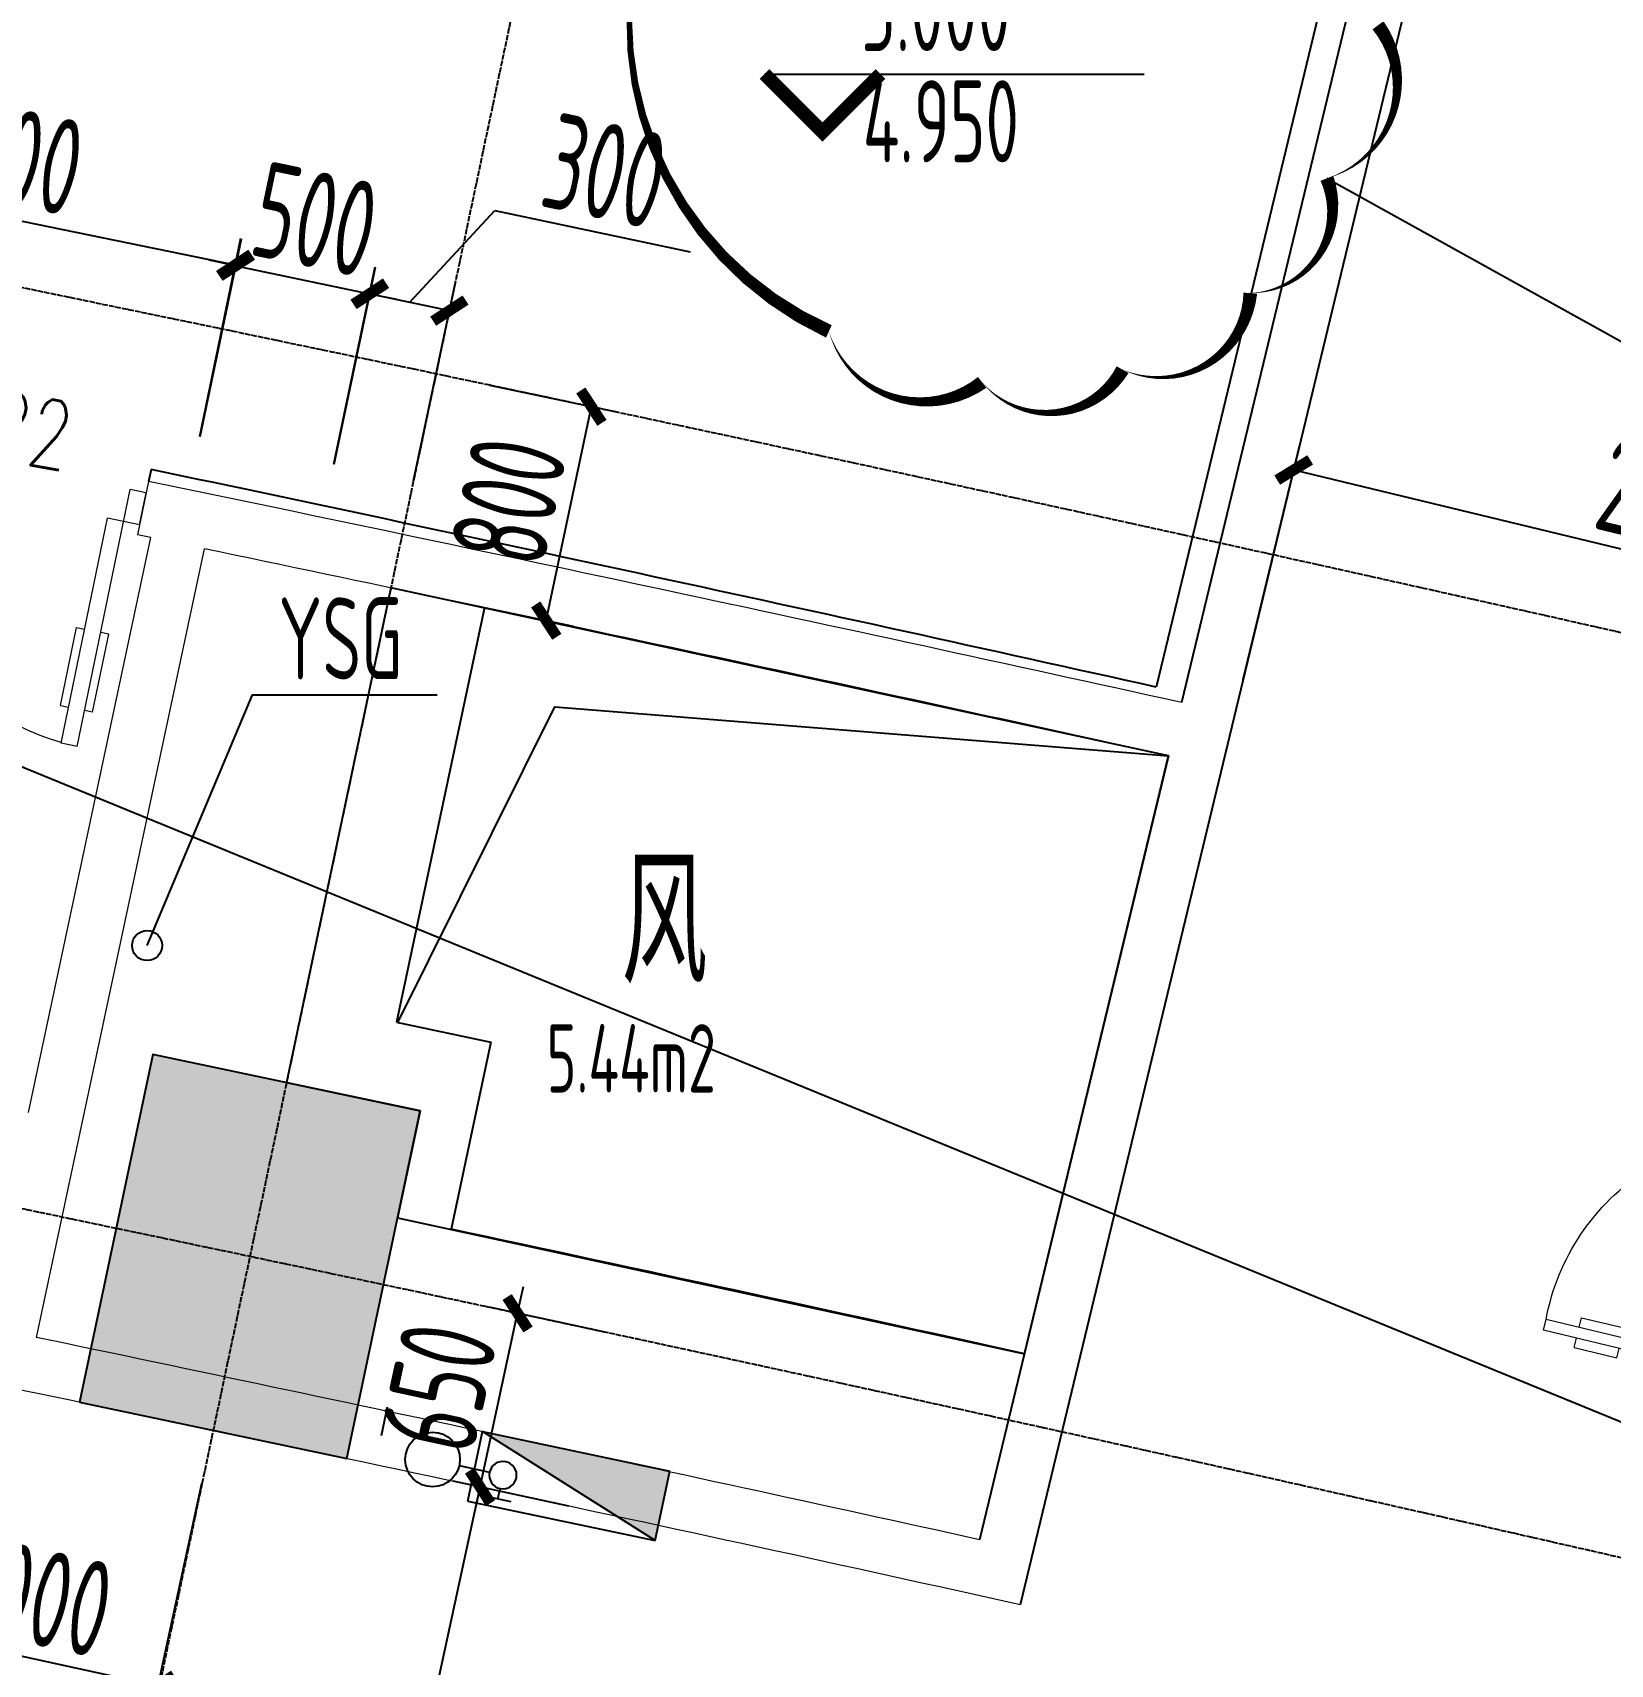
# Model space of a CAD drawing. Header units: millimetres. Extents: x 11515858 to 24947533, y -12784974 to -6116114.
# Drawn here: x 11839993 to 11845763, y -6401342 to -6395372 of the extents above; entities that cross this region are included whole.
import ezdxf
from ezdxf.enums import TextEntityAlignment as Align

# ---------------------------------------------------------------- set-up
doc = ezdxf.new("R2010")
doc.units = ezdxf.units.MM
doc.header["$LTSCALE"] = 10
for name, pattern in [('A2-RG-AXIS$0$CENTER', [2, 1.25, -0.25, 0.25, -0.25]), ('A2-RG-AXIS$0$DOTE', [2.4200000000000004, 2, -0.2, 0.02, -0.2]), ('A2-RI-F2$0$DASHDOT2', [0.5, 0.25, -0.125, 0, -0.125]), ('A2-RI-F2$0$DASHED2', [0.375, 0.25, -0.125])]:
    doc.linetypes.add(name, pattern=pattern)
for name, color, linetype in [('A2-RB-F2$0$$34$A-DIMS-100', 1, 'Continuous'), ('A2-RB-F2$0$A-DIMS-100', 1, 'Continuous'), ('A2-RG-AXIS$0$A-GRID', 1, 'A2-RG-AXIS$0$CENTER'), ('A2-RI-F2$0$$0$$2$A-SYMB', 4, 'Continuous'), ('A2-RI-F2$0$0P-FE-FH-P', 41, 'A2-RI-F2$0$YJdef_FE-FH_LINE_F'), ('A2-RI-F2$0$0P-FE-FH-V', 141, 'Continuous'), ('A2-RI-F2$0$0P-FE-HY', 141, 'Continuous'), ('A2-RI-F2$0$A-DOOR-ROLL', 2, 'A2-RI-F2$0$DASHED2'), ('A2-RI-F2$0$A-HOLE', 2, 'Continuous'), ('A2-RI-F2$0$A-ROOF-DRAN', 175, 'Continuous'), ('A2-RI-F2$0$A-STRS', 50, 'Continuous'), ('A2-RI-F2$0$A-STRS-HRAL', 80, 'Continuous'), ('A2-RI-F2$0$A-SYMB-AREA', 4, 'Continuous'), ('A2-RI-F2$0$A-SYMB-DOOR', 4, 'Continuous'), ('A2-RI-F2$0$A-SYMB-NAME', 4, 'Continuous'), ('A2-RI-F2$0$A-SYMB-VOID', 35, 'Continuous'), ('A2-RI-F2$0$an-door', 2, 'Continuous'), ('A2-RI-F2$0$WINDOW_TEXT', 7, 'Continuous'), ('A2-RS-F2$0$A-HATH-GRAY', 8, 'Continuous'), ('A2-RS-F2$0$A-WALL-CONC', 6, 'Continuous')]:
    doc.layers.add(name, color=color, linetype=linetype)
for name, color, linetype, lineweight in [('A2-RI-F2$0$A-DOOR', 32, 'Continuous', 5), ('A2-RI-F2$0$A-FLOR-STRS', 2, 'Continuous', 5), ('A2-RI-F2$0$A-GLAZ', 140, 'Continuous', 5), ('A2-RI-F2$0$A-WALL', 7, 'Continuous', 5)]:
    doc.layers.add(name, color=color, linetype=linetype, lineweight=lineweight)
doc.layers.add('A2-RI-F2$0$A-X-AREA', color=6, linetype='Continuous', plot=False)
doc.styles.add('A2-RB-F2$0$$0$XD2008', font='hzs.shx', dxfattribs={"width": 0.7, "bigfont": 'hztxt.shx'})
doc.styles.add('A2-RB-F2$0$XD2008', font='hzs.shx', dxfattribs={"width": 0.7, "bigfont": 'hztxt.shx'})
doc.styles.add('A2-RI-F2$0$$0$$0$XD2008', font='hzs.shx', dxfattribs={"width": 0.7, "bigfont": 'hztxt.shx'})
doc.styles.add('A2-RI-F2$0$ECADI', font='hzs.shx', dxfattribs={"width": 0.7, "bigfont": 'hztxt.shx'})
doc.styles.add('A2-RI-F2$0$ECADI-TXT', font='simplex.shx', dxfattribs={"bigfont": 'hztxt.shx'})
doc.styles.add('A2-RI-F2$0$hz1', font='hzs.shx', dxfattribs={"width": 0.75, "bigfont": 'hztxt.shx'})
doc.styles.add('A2-RI-F2$0$SIMPLEX', font='simplex.shx', dxfattribs={"width": 0.7})
doc.linetypes.add('A2-RI-F2$0$YJdef_FE-FH_LINE_F', pattern='A,4,-0.2,["F",A2-RI-F2$0$hz1,S=0.2,R=0,X=-0.1,Y=-0.1],-0.1', length=4.3)
doc.dimstyles.new('A2-RB-F2$0$$0$XD100$0', dxfattribs={"dimscale": 100, "dimtxt": 3.5, "dimasz": 1, "dimexe": 1, "dimexo": 2, "dimgap": 0.5, "dimtad": 1, "dimdec": 0, "dimdsep": 46, "dimtxsty": 'A2-RB-F2$0$$0$XD2008', "dimblk1": 'A2-RB-F2$0$$20$_ArchTick', "dimblk2": 'A2-RB-F2$0$$20$_ArchTick', "dimsah": 1, "dimcen": 2.5, "dimclrt": 4, "dimaunit": 1, "dimadec": 0, "dimazin": 0, "dimtfac": 1, "dimtdec": 0, "dimtix": 1, "dimtmove": 2, "dimatfit": 3, "dimfxl": 0, "dimtolj": 1, "dimtzin": 0, "dimarcsym": 0})
doc.dimstyles.new('A2-RB-F2$0$XD100$0', dxfattribs={"dimscale": 100, "dimtxt": 3.5, "dimasz": 1, "dimexe": 1, "dimexo": 2, "dimgap": 0.5, "dimtad": 1, "dimdec": 0, "dimdsep": 46, "dimtxsty": 'A2-RB-F2$0$XD2008', "dimblk1": 'A2-RB-F2$0$_ArchTick', "dimblk2": 'A2-RB-F2$0$_ArchTick', "dimsah": 1, "dimcen": 2.5, "dimclrt": 4, "dimaunit": 1, "dimadec": 0, "dimazin": 0, "dimtfac": 1, "dimtdec": 0, "dimtix": 1, "dimtmove": 1, "dimatfit": 3, "dimfxl": 0, "dimtolj": 1, "dimtzin": 0, "dimarcsym": 0})

# ---------------------------------------------------------------- blocks, each defined once
blk = doc.blocks.new('A2-RG-AXIS')
at = {"layer": 'A2-RG-AXIS$0$A-GRID', "linetype": 'A2-RG-AXIS$0$DOTE'}
blk.add_line((11846048.11610905, -6374898.19210795), (11837754.64705038, -6414233.385178952), dxfattribs=at)
for centre, radius, start, end in [((11778730.70926435, -6694178.721949182), 304099.9999999902, 75.58928463849298, 95.40764399720393), ((11778730.70926435, -6694178.721949182), 300799.9999999902, 75.58928463849298, 95.40764398384447), ((11778730.70819431, -6694178.660026948), 293699.9515340837, 75.58928142923537, 95.40764489503492)]:
    blk.add_arc(centre, radius, start, end, dxfattribs=at)
blk = doc.blocks.new('A2-RB-F2$0$$20$_ArchTick')
at = {"color": 0, "linetype": 'ByBlock', "const_width": 0.4}
blk.add_lwpolyline([(-0.5, -0.5), (0.5, 0.5)], dxfattribs=at)
blk = doc.blocks.new('*D1561')
at = {"layer": 'A2-RB-F2$0$$34$A-DIMS-100', "color": 0, "lineweight": -2, "ltscale": 3, "transparency": 16777216}
for p, q in [((11844420.2773632, -6397738.689549037), (11844628.48703658, -6396874.844337318)), ((11844605.05538594, -6396972.060373796), (11847327.10441204, -6397628.146592649)), ((11847142.3263893, -6398394.775767889), (11847350.53606267, -6397530.93055617))]:
    blk.add_line(p, q, dxfattribs=at)
at = {"layer": 'Defpoints', "color": 0, "ltscale": 3, "transparency": 16777216}
for p in [(11847327.10441204, -6397628.146592649), (11844373.41406194, -6397933.121621994), (11847095.46308803, -6398589.207840847)]:
    blk.add_point(p, dxfattribs=at)
at = {"layer": 'A2-RB-F2$0$$34$A-DIMS-100', "color": 0, "lineweight": -2, "ltscale": 3, "transparency": 16777216, "xscale": 100, "yscale": 100, "zscale": 100}
for p, rotation in [((11844605.05538594, -6396972.060373796), 166.448663403082), ((11847327.10441204, -6397628.146592649), 346.448663403082)]:
    blk.add_blockref('A2-RB-F2$0$$20$_ArchTick', p, dxfattribs=dict(at, rotation=rotation))
at = {"layer": 'A2-RB-F2$0$$34$A-DIMS-100', "color": 4, "ltscale": 3, "transparency": 16777216, "insert": (11846018.80111292, -6397081.367401145), "char_height": 350, "attachment_point": 5, "rotation": 346.44866340308204, "style": 'A2-RB-F2$0$$0$XD2008'}
blk.add_mtext('\\A1;2800', dxfattribs=at)
blk = doc.blocks.new('A2-RB-F2$0$_ArchTick')
at = {"color": 0, "linetype": 'ByBlock', "const_width": 0.4}
blk.add_lwpolyline([(-0.5, -0.5), (0.5, 0.5)], dxfattribs=at)
blk = doc.blocks.new('*D1733')
at = {"layer": 'A2-RB-F2$0$A-DIMS-100', "color": 0, "lineweight": -2, "transparency": 16777216}
for p, q in [((11841663.83683849, -6396661.879646549), (11842134.18112518, -6396761.047477795)), ((11841871.28814798, -6397523.207095292), (11842036.33235722, -6396740.416951641)), ((11841498.79262925, -6397444.669790201), (11841969.13691594, -6397543.837621447))]:
    blk.add_line(p, q, dxfattribs=at)
at = {"layer": 'Defpoints', "color": 0, "transparency": 16777216}
for p in [(11841468.13930258, -6396620.618594239), (11842036.33235722, -6396740.416951641), (11841303.09509334, -6397403.40873789)]:
    blk.add_point(p, dxfattribs=at)
at = {"layer": 'A2-RB-F2$0$A-DIMS-100', "color": 0, "lineweight": -2, "transparency": 16777216, "xscale": 100, "yscale": 100, "zscale": 100}
for p, rotation in [((11842036.33235722, -6396740.416951641), 78.09408150552636), ((11841871.28814798, -6397523.207095292), 258.0940815055264)]:
    blk.add_blockref('A2-RB-F2$0$_ArchTick', p, dxfattribs=dict(at, rotation=rotation))
at = {"layer": 'A2-RB-F2$0$A-DIMS-100', "color": 4, "transparency": 16777216, "insert": (11841733.6505247, -6397085.393339619), "char_height": 350, "attachment_point": 5, "rotation": 78.09408150552636, "style": 'A2-RB-F2$0$XD2008'}
blk.add_mtext('\\A1;800', dxfattribs=at)
blk = doc.blocks.new('*D2084')
at = {"layer": 'A2-RB-F2$0$$34$A-DIMS-100', "color": 0, "lineweight": -2, "ltscale": 3, "transparency": 16777216}
for p, q in [((11838841.84433744, -6396487.04195259), (11838990.76436237, -6395761.831740147)), ((11838970.64934483, -6395859.787781661), (11840733.58271939, -6396221.801550352)), ((11840604.77771199, -6396849.055721281), (11840753.69773693, -6396123.845508837))]:
    blk.add_line(p, q, dxfattribs=at)
at = {"layer": 'Defpoints', "color": 0, "ltscale": 3, "transparency": 16777216}
for p in [(11840733.58271939, -6396221.801550352), (11838801.61430235, -6396682.954035619), (11840564.54767691, -6397044.967804311)]:
    blk.add_point(p, dxfattribs=at)
at = {"layer": 'A2-RB-F2$0$$34$A-DIMS-100', "color": 0, "lineweight": -2, "ltscale": 3, "transparency": 16777216, "xscale": 100, "yscale": 100, "zscale": 100}
for p, rotation in [((11838970.64934483, -6395859.787781661), 168.3957737842203), ((11840733.58271939, -6396221.801550352), 348.3957737842202)]:
    blk.add_blockref('A2-RB-F2$0$$20$_ArchTick', p, dxfattribs=dict(at, rotation=rotation))
at = {"layer": 'A2-RB-F2$0$$34$A-DIMS-100', "color": 4, "ltscale": 3, "transparency": 16777216, "insert": (11839897.37482158, -6395820.393572599), "char_height": 350, "attachment_point": 5, "rotation": 348.3957737842203, "style": 'A2-RB-F2$0$$0$XD2008'}
blk.add_mtext('\\A1;1800', dxfattribs=at)
blk = doc.blocks.new('*D2085')
at = {"layer": 'A2-RB-F2$0$A-DIMS-100', "color": 0, "lineweight": -2, "transparency": 16777216}
for p, q in [((11841371.81211031, -6396358.473932177), (11841683.36035003, -6396023.291882291)), ((11841683.36035003, -6396023.291882291), (11842397.65688229, -6396173.89222759)), ((11841095.30153614, -6396950.951517975), (11841247.30000681, -6396230.023685485)), ((11841385.58611171, -6397012.154331291), (11841537.58458238, -6396291.2264988)), ((11841226.66982253, -6396327.87252552), (11841516.9543981, -6396389.075338835))]:
    blk.add_line(p, q, dxfattribs=at)
at = {"layer": 'Defpoints', "color": 0, "transparency": 16777216}
for p in [(11841516.9543981, -6396389.075338835), (11841054.04116757, -6397146.649198045), (11841344.32574314, -6397207.852011361)]:
    blk.add_point(p, dxfattribs=at)
at = {"layer": 'A2-RB-F2$0$A-DIMS-100', "color": 0, "lineweight": -2, "transparency": 16777216, "xscale": 100, "yscale": 100, "zscale": 100}
for p, rotation in [((11841226.66982253, -6396327.87252552), 168.0942816873674), ((11841516.9543981, -6396389.075338835), 348.0942816873674)]:
    blk.add_blockref('A2-RB-F2$0$_ArchTick', p, dxfattribs=dict(at, rotation=rotation))
at = {"layer": 'A2-RB-F2$0$A-DIMS-100', "color": 4, "transparency": 16777216, "insert": (11842086.9265308, -6395878.43216486), "char_height": 350, "attachment_point": 5, "rotation": 348.09428168736736, "style": 'A2-RB-F2$0$XD2008'}
blk.add_mtext('\\A1;300', dxfattribs=at)
blk = doc.blocks.new('*D2086')
at = {"layer": 'A2-RB-F2$0$$34$A-DIMS-100', "color": 0, "lineweight": -2, "ltscale": 3, "transparency": 16777216}
for p, q in [((11840605.45075823, -6396849.19513528), (11840756.34458558, -6396126.978461804)), ((11840735.89304492, -6396224.864796318), (11840638.0067104, -6396204.413255662)), ((11840735.89304492, -6396224.864796318), (11841225.26652746, -6396327.110341867)), ((11841094.82424076, -6396951.440680829), (11841245.71806811, -6396229.224007352)), ((11841225.26652746, -6396327.110341867), (11841323.15286197, -6396347.561882524))]:
    blk.add_line(p, q, dxfattribs=at)
at = {"layer": 'Defpoints', "color": 0, "ltscale": 3, "transparency": 16777216}
for p in [(11841225.26652746, -6396327.110341867), (11840564.54767691, -6397044.967804311), (11841053.92115945, -6397147.213349858)]:
    blk.add_point(p, dxfattribs=at)
at = {"layer": 'A2-RB-F2$0$$34$A-DIMS-100', "color": 0, "lineweight": -2, "ltscale": 3, "transparency": 16777216, "xscale": 100, "yscale": 100, "zscale": 100}
for p, rotation in [((11840735.89304492, -6396224.864796318), 348.1988671130449), ((11841225.26652746, -6396327.110341867), 168.1988671130449)]:
    blk.add_blockref('A2-RB-F2$0$$20$_ArchTick', p, dxfattribs=dict(at, rotation=rotation))
at = {"layer": 'A2-RB-F2$0$$34$A-DIMS-100', "color": 4, "ltscale": 3, "transparency": 16777216, "insert": (11841026.59575266, -6396055.743316434), "char_height": 350, "attachment_point": 5, "rotation": 348.1988671130449, "style": 'A2-RB-F2$0$$0$XD2008'}
blk.add_mtext('\\A1;500', dxfattribs=at)
blk = doc.blocks.new('*D2112')
at = {"layer": 'A2-RB-F2$0$$34$A-DIMS-100', "color": 0, "lineweight": -2, "ltscale": 3, "transparency": 16777216}
for p, q in [((11841953.97661197, -6400762.837907612), (11841531.34307761, -6400671.476962751)), ((11841121.98892608, -6403038.422148407), (11841629.08541503, -6400692.605982512)), ((11841446.88012302, -6403108.654073507), (11841024.24658866, -6403017.293128645))]:
    blk.add_line(p, q, dxfattribs=at)
at = {"layer": 'Defpoints', "color": 0, "ltscale": 3, "transparency": 16777216}
for p in [(11841629.08541503, -6400692.605982512), (11842149.46128681, -6400805.095947135), (11841642.36479786, -6403150.91211303)]:
    blk.add_point(p, dxfattribs=at)
at = {"layer": 'A2-RB-F2$0$$34$A-DIMS-100', "color": 0, "lineweight": -2, "ltscale": 3, "transparency": 16777216, "xscale": 100, "yscale": 100, "zscale": 100}
for p, rotation in [((11841629.08541503, -6400692.605982512), 77.80202816407576), ((11841121.98892608, -6403038.422148407), 257.8020281640758)]:
    blk.add_blockref('A2-RB-F2$0$$20$_ArchTick', p, dxfattribs=dict(at, rotation=rotation))
at = {"layer": 'A2-RB-F2$0$$34$A-DIMS-100', "color": 4, "ltscale": 3, "transparency": 16777216, "insert": (11841155.61691137, -6401817.973770993), "char_height": 350, "attachment_point": 5, "rotation": 77.80202816407576, "style": 'A2-RB-F2$0$$0$XD2008'}
blk.add_mtext('\\A1;2400', dxfattribs=at)
blk = doc.blocks.new('*D2043')
at = {"layer": 'A2-RB-F2$0$$34$A-DIMS-100', "color": 0, "lineweight": -2, "ltscale": 3, "transparency": 16777216}
for p, q in [((11841766.42402408, -6400057.280857639), (11841787.55304358, -6399959.538520163)), ((11841629.08541205, -6400692.605983367), (11841766.42402408, -6400057.280857639)), ((11842091.31522389, -6400127.512782423), (11841668.68168661, -6400036.151838146)), ((11841953.97661186, -6400762.837908151), (11841531.34307457, -6400671.476963874)), ((11841629.08541205, -6400692.605983367), (11841607.95639256, -6400790.348320843))]:
    blk.add_line(p, q, dxfattribs=at)
at = {"layer": 'Defpoints', "color": 0, "ltscale": 3, "transparency": 16777216}
for p in [(11841766.42402408, -6400057.280857639), (11842286.79989884, -6400169.770821409), (11842149.46128681, -6400805.095947136)]:
    blk.add_point(p, dxfattribs=at)
at = {"layer": 'A2-RB-F2$0$$34$A-DIMS-100', "color": 0, "lineweight": -2, "ltscale": 3, "transparency": 16777216, "xscale": 100, "yscale": 100, "zscale": 100}
for p, rotation in [((11841766.42402408, -6400057.280857639), 257.8020283216838), ((11841629.08541205, -6400692.605983367), 77.80202832168375)]:
    blk.add_blockref('A2-RB-F2$0$$20$_ArchTick', p, dxfattribs=dict(at, rotation=rotation))
at = {"layer": 'A2-RB-F2$0$$34$A-DIMS-100', "color": 4, "ltscale": 3, "transparency": 16777216, "insert": (11841477.83445874, -6400327.403126646), "char_height": 350, "attachment_point": 5, "rotation": 77.80202832168374, "style": 'A2-RB-F2$0$$0$XD2008'}
blk.add_mtext('\\A1;650', dxfattribs=at)
blk = doc.blocks.new('*D1931')
at = {"layer": 'A2-RB-F2$0$$34$A-DIMS-100', "color": 0, "lineweight": -2, "transparency": 16777216}
for p, q in [((11839633.41699291, -6400469.205346573), (11839452.02592368, -6401305.80129976)), ((11840610.84631981, -6400681.13196423), (11840429.45525058, -6401517.727917416)), ((11839473.21560871, -6401208.072096098), (11840450.64493561, -6401419.998713754))]:
    blk.add_line(p, q, dxfattribs=at)
at = {"layer": 'Defpoints', "color": 0, "transparency": 16777216}
for p in [(11839675.79636298, -6400273.746939251), (11840653.22568987, -6400485.673556907), (11840450.64493561, -6401419.998713754)]:
    blk.add_point(p, dxfattribs=at)
at = {"layer": 'A2-RB-F2$0$$34$A-DIMS-100', "color": 0, "lineweight": -2, "transparency": 16777216, "xscale": 100, "yscale": 100, "zscale": 100}
for p, rotation in [((11839473.21560871, -6401208.072096098), 167.7664642776014), ((11840450.64493561, -6401419.998713754), 347.7664642776014)]:
    blk.add_blockref('A2-RB-F2$0$$20$_ArchTick', p, dxfattribs=dict(at, rotation=rotation))
at = {"layer": 'A2-RB-F2$0$$34$A-DIMS-100', "color": 4, "transparency": 16777216, "insert": (11840009.60706348, -6401094.144696688), "char_height": 350, "attachment_point": 5, "rotation": 347.7664642776014, "style": 'A2-RB-F2$0$$0$XD2008'}
blk.add_mtext('\\A1;1000', dxfattribs=at)
blk = doc.blocks.new('A2-RS-F2')
at = {"layer": 'A2-RS-F2$0$A-HATH-GRAY', "ltscale": 3}
h = blk.add_hatch(color=256, dxfattribs=at)
h.paths.add_polyline_path([(11780370.89755086, -6378132.782792893), (11781370.87417263, -6378139.55443527), (11781379.67800279, -6376839.580863897), (11780379.70138101, -6376832.809221519)])
h.paths.add_polyline_path([(11771295.27564643, -6378216.197546514), (11772295.03483666, -6378194.253035512), (11772266.5069368, -6376894.564468444), (11771266.73910292, -6376916.115187177)])
h.paths.add_polyline_path([(11789445.17112454, -6378310.198236045), (11790444.54168875, -6378345.673232787), (11790490.65924199, -6377046.489880169), (11789491.30265092, -6377010.621244233)])
h.paths.add_polyline_path([(11794061.0047061, -6377995.566527516), (11794659.76819639, -6378034.064633409), (11794711.10463453, -6377235.625744862), (11794112.34099576, -6377197.127629422)])
h.paths.add_polyline_path([(11762225.78675684, -6378559.980374771), (11763224.50359892, -6378509.337805177), (11763158.64822897, -6377210.610911016), (11762159.93138714, -6377261.253480596)])
h.paths.add_polyline_path([(11756053.80551852, -6378846.388261431), (11756851.28533311, -6378782.949240598), (11756756.11594025, -6377586.650439977), (11755958.63612566, -6377650.089460809)])
h.paths.add_polyline_path([(11801644.36177372, -6378461.795606661), (11802243.12541249, -6378500.293722101), (11802294.45800298, -6377701.854586166), (11801695.69264424, -6377663.356360138)])
h.paths.add_polyline_path([(11751557.17817626, -6379698.072632333), (11752354.64263653, -6379634.634832929), (11752219.84924088, -6377939.956459403), (11751422.36767903, -6378003.395619228)])
h.paths.add_polyline_path([(11807663.938267, -6379405.663604804), (11808460.48668476, -6379479.897142787), (11808571.83602485, -6378285.07346441), (11807775.31205818, -6378210.58898552)])
h.paths.add_polyline_path([(11816584.79090101, -6380403.180904732), (11817577.33728926, -6380525.051795942), (11817735.76549338, -6379234.740036699), (11816743.21910513, -6379112.869145487)])
h.paths.add_polyline_path([(11825579.43333334, -6381618.61778286), (11826568.15095204, -6381768.411835417), (11826762.88505011, -6380483.080985126), (11825774.1674314, -6380333.286932572)])
h.paths.add_polyline_path([(11793833.19719825, -6381538.642010352), (11794431.96253365, -6381577.140599572), (11794483.29897179, -6380778.701711025), (11793884.53533302, -6380740.203595584)])
h.paths.add_polyline_path([(11801416.57157933, -6382004.630992735), (11802015.33521809, -6382043.129108172), (11802066.67260773, -6381244.675421046), (11801467.90709214, -6381206.179634506)])
h.paths.add_polyline_path([(11834536.38714455, -6383084.909703042), (11835520.39295434, -6383263.035534266), (11835751.95442764, -6381983.822661661), (11834767.94861785, -6381805.696830438)])
h.paths.add_polyline_path([(11843441.66666962, -6384836.765730232), (11844420.1516999, -6385043.070307644), (11844688.34843555, -6383771.036819221), (11843709.86340527, -6383564.73224181)])
h.paths.add_polyline_path([(11849706.83636043, -6386047.736931622), (11850486.43372208, -6386227.435516321), (11850720.76188103, -6385255.226828801), (11849941.16451938, -6385075.5282441)])
h.paths.add_polyline_path([(11756691.25233044, -6386871.421345877), (11757488.58522136, -6386806.124043179), (11757394.49689512, -6385611.604180837), (11756597.01618588, -6385675.043272838)])
h.paths.add_polyline_path([(11752175.72783343, -6387473.59694193), (11752973.19705569, -6387410.158742406), (11752838.38898687, -6385715.512256448), (11752040.90920887, -6385778.95127437)])
h.paths.add_polyline_path([(11854131.93342455, -6387106.544216941), (11854911.53078619, -6387286.24280164), (11855145.85894511, -6386314.034114113), (11854366.2615835, -6386134.335529419)])
h.paths.add_polyline_path([(11793236.40739371, -6390820.55180971), (11793835.1729093, -6390859.047596249), (11793886.50367045, -6390060.697002236), (11793287.73815487, -6390022.201215696)])
h.paths.add_polyline_path([(11800819.82429774, -6391285.87943023), (11801418.58965648, -6391324.377656254), (11801469.92437464, -6390525.938657123), (11800871.16073588, -6390487.440541684)])
h.paths.add_polyline_path([(11847832.22910198, -6393825.331696717), (11848611.82641846, -6394005.030468771), (11848846.15462257, -6393032.821593896), (11848066.55726093, -6392853.123009195)])
h.paths.add_polyline_path([(11780263.22846494, -6394032.416479454), (11781263.20557429, -6394039.182631473), (11781272.00815791, -6392739.216306193), (11780272.03428096, -6392732.050787436)])
h.paths.add_polyline_path([(11771644.19337135, -6394112.368671072), (11772643.95256158, -6394090.42416007), (11772615.42466172, -6392790.735593002), (11771615.65682784, -6392812.286311734)])
h.paths.add_polyline_path([(11788881.00389713, -6394200.186132187), (11789880.37446134, -6394235.661128929), (11789926.49201458, -6392936.47777631), (11788927.13542351, -6392900.609140375)])
h.paths.add_polyline_path([(11793008.60330553, -6394363.630148089), (11793607.36694429, -6394402.128263529), (11793658.70338243, -6393603.689374982), (11793059.93974367, -6393565.191259542)])
h.paths.add_polyline_path([(11763031.00361343, -6394439.578159787), (11764029.72045525, -6394388.935590206), (11763963.86508529, -6393090.208696045), (11762965.14821984, -6393140.851266822)])
h.paths.add_polyline_path([(11757322.63369773, -6394796.642427704), (11758119.96658747, -6394731.345125102), (11758024.9493199, -6393536.901201904), (11757227.46861066, -6393600.340293904)])
h.paths.add_polyline_path([(11800592.0339871, -6394828.716624237), (11801190.79762586, -6394867.214739674), (11801242.13578398, -6394068.775961717), (11800643.37042524, -6394030.277735691)])
h.paths.add_polyline_path([(11852257.37197134, -6394883.948939756), (11853036.96933298, -6395063.647524455), (11853271.29749193, -6394091.438836934), (11852491.70013029, -6393911.740252233)])
h.paths.add_polyline_path([(11752786.32793951, -6395149.47954925), (11753583.80864874, -6395086.040457249), (11753449.00057824, -6393391.393950119), (11752651.519869, -6393454.83304212)])
h.paths.add_polyline_path([(11806188.54669958, -6395237.063407816), (11806985.09511734, -6395311.296945799), (11807096.44551313, -6394116.473366143), (11806299.92049076, -6394041.988788532)])
h.paths.add_polyline_path([(11814655.74438135, -6396185.997153974), (11815648.35495819, -6396307.344134583), (11815806.10207776, -6395016.948932264), (11814813.49150092, -6394895.601951655)])
h.paths.add_polyline_path([(11823197.50040783, -6397340.424610198), (11824186.21886505, -6397490.213128009), (11824380.9531505, -6396204.88311268), (11823392.23469328, -6396055.094594865)])
h.paths.add_polyline_path([(11831681.58349066, -6398728.63425007), (11832662.96621463, -6398920.686832826), (11832912.63254052, -6397644.883942458), (11831931.24981655, -6397452.831359704)])
h.paths.add_polyline_path([(11840163.98328786, -6400382.520731646), (11841142.46809188, -6400588.826382169), (11841410.66622259, -6399316.793187883), (11840432.18141856, -6399110.487537359)])
edge = h.paths.add_edge_path()
edge.add_arc((11772285.60305141, -6400549.445431401), 449.999988079071, 0, 360)
edge = h.paths.add_edge_path()
edge.add_arc((11789151.83263754, -6400663.663280121), 449.999988079071, 0, 360)
edge = h.paths.add_edge_path()
edge.add_arc((11763856.98280831, -6400855.585750488), 449.999988079071, 0, 360)
h.paths.add_polyline_path([(11845945.90122119, -6401651.554094728), (11846725.4625831, -6401831.244381424), (11846959.82680723, -6400859.04400699), (11846180.22944558, -6400679.345422289)])
edge = h.paths.add_edge_path()
edge.add_arc((11797575.54345276, -6401083.914876501), 449.999988079071, 0, 360)
edge = h.paths.add_edge_path()
edge.add_arc((11755440.6326134, -6401403.616570349), 450.5000114440918, 0, 360)
edge = h.paths.add_edge_path()
edge.add_arc((11805983.69034955, -6401745.883306344), 449.999988079071, 0, 360)
h.paths.add_polyline_path([(11850371.09177984, -6402709.973765338), (11851150.68914149, -6402889.672350037), (11851385.01730044, -6401917.463662516), (11850605.45593853, -6401737.773375819)])
edge = h.paths.add_edge_path()
edge.add_arc((11814369.38359124, -6402649.002032681), 449.999988079071, 0, 360)
edge = h.paths.add_edge_path()
edge.add_arc((11822725.677854, -6403792.543501194), 449.999988079071, 0, 360)
edge = h.paths.add_edge_path()
edge.add_arc((11831045.69198951, -6405175.540651114), 449.999988079071, 0, 360)
edge = h.paths.add_edge_path()
edge.add_arc((11839322.56812231, -6406796.880610892), 450.5000114440918, 0, 360)
edge = h.paths.add_edge_path()
edge.add_arc((11847549.46339929, -6408655.217578304), 450.5000114440918, 0, 360)
edge = h.paths.add_edge_path()
edge.add_arc((11780719.10251, -6400485.439439259), 449.999988079071, 0, 360)
at = {"layer": 'A2-RS-F2$0$A-WALL-CONC'}
blk.add_3dface([(11840163.98328786, -6400382.520731646), (11841142.46809188, -6400588.826382169), (11841410.66622259, -6399316.793187883), (11840432.18141856, -6399110.487537359)], dxfattribs=at)
blk = doc.blocks.new('A2-RI-F2$0$5erhfh')
at = {"layer": 'A2-RI-F2$0$A-SYMB-AREA', "style": 'A2-RI-F2$0$ECADI', "width": 0.7}
blk.add_attdef('340M2', text='', height=2.5, dxfattribs=at).set_placement((0, 1.25), align=Align.MIDDLE_LEFT)
at = {"layer": 'A2-RI-F2$0$A-SYMB-NAME', "style": 'A2-RI-F2$0$ECADI', "width": 0.7}
blk.add_attdef('CHINESENAME', (-12.29193252821193, 3.0875), '', height=4.5, dxfattribs=at)
blk = doc.blocks.new('A2-RI-F2$0$door-1000')
for p, q in [((0.6493001440558146, 0.6470603530760854), (0.7083274303022336, 0.7058840215922828)), ((0.7083274303022336, 0.7058840215922828), (0.7083274303022336, 0.7058840215922828)), ((0.7083274303022336, 0.7058840215922828), (0.7671510987011061, 0.6468567355786945)), ((0.6787119787186384, 0.6175467101875256), (0.6493001440558146, 0.6470603530760854)), ((0.7082256213780056, 0.6469585443846881), (0.6787119787186384, 0.6175467101875256)), ((0.7376374560417389, 0.617444901379713), (0.7082256213780056, 0.6469585443846881)), ((0.7671510987011061, 0.6468567355786945), (0.7376374560417389, 0.617444901379713)), ((0.05902728531691537, 0.058823668749028), (-4.638422979041934e-10, 3.510649548843503e-10)), ((-4.638422979041934e-10, 3.510649548843503e-10), (0.05882366746845946, -0.05902728554610803)), ((-4.638422979041934e-10, 3.510649548843503e-10), (-4.638422979041934e-10, 3.510649548843503e-10)), ((0.05892547639177792, -0.0001018084567476762), (0.0884391195140779, 0.02931002574223385)), ((0.0884391195140779, 0.02931002574223385), (0.05902728531691537, 0.058823668749028)), ((0.05882366746845946, -0.05902728554610803), (0.08833731059166894, -0.02961545134712651)), ((0.08833731059166894, -0.02961545134712651), (0.05892547639177792, -0.0001018084567476762)), ((0.1178509532483076, -0.000203617149963975), (0.08833731059166894, -0.02961545134712651)), ((0.08833731059166894, -0.02961545134712651), (0.6765739950369607, -0.619888310551687)), ((0.7060876381601702, -0.5904764763545245), (0.1178509532483076, -0.000203617149963975)), ((0.5050864988024841, -0.3887795741884474), (0.5300519447773695, -0.3639002478448674)), ((0.4506074101691411, -0.4430707346164127), (0.4755728561449359, -0.4181914085038443)), ((0.6182652814331959, -0.502350123713768), (0.6432307274099003, -0.4774707974866033)), ((0.5637861927989434, -0.5566412841435522), (0.588751638309077, -0.5317619579127495)), ((0.6765739950369607, -0.619888310551687), (0.7060876381601702, -0.5904764763545245))]:
    blk.add_line(p, q)
at = {"lineweight": 13}
for p, q in [((0.6432307274099003, -0.4774707974866033), (0.5300519447773695, -0.3639002478448674)), ((0.5637861927989434, -0.5566412841435522), (0.4506074101691411, -0.4430707346164127))]:
    blk.add_line(p, q, dxfattribs=at)
blk.add_arc((0.1481008371338248, 0.02847035136255727), 0.833333333809029, 312.0349782215454, 44.97267390679077, dxfattribs=at)
blk = doc.blocks.new('A2-RI-F2$0$$DorLib2D$00000011')
for p, q in [((-0.4666666602065561, 0.4708801651422903), (-0.4666666602065561, -0.06245316819156699)), ((-0.4666666602065561, 0.4708801651422903), (-0.4333333268731963, 0.4708801651422903)), ((-0.4333333268731963, 0.4708801651422903), (-0.4333333268731963, 0.004213498475152733)), ((0.4333333397943449, 0.4708801651422903), (0.4333333397943449, 0.004213498475152733)), ((0.4666666731277047, 0.4708801651422903), (0.4333333397943449, 0.4708801651422903)), ((0.4666666731277047, 0.4708801651422903), (0.4666666731277047, -0.06245316819156699)), ((-0.483333326873236, 0.3962051976975829), (-0.4666666602065561, 0.3962051976975829)), ((-0.4166666602065021, 0.3962051976975829), (-0.4333333268731963, 0.3962051976975829)), ((0.4166666731276649, 0.3962051976975829), (0.4333333397943449, 0.3962051976975829)), ((0.4833333397943989, 0.3962051976975829), (0.4666666731277047, 0.3962051976975829)), ((-0.483333326873236, 0.2345635206386163), (-0.4666666602065561, 0.2345635206386163)), ((-0.4166666602065021, 0.2345635206386163), (-0.4333333268731963, 0.2345635206386163)), ((0.4166666731276649, 0.2345635206386163), (0.4333333397943449, 0.2345635206386163)), ((0.4833333397943846, 0.2345635206386163), (0.4666666731277047, 0.2345635206386163)), ((-0.4999999935399302, 0.004213498475152733), (-0.4333333268731963, 0.004213498475152733)), ((-0.499999993539916, 0.004213498475181154), (-0.4999999935399302, -0.06245316819156699)), ((0.5000000064610788, 0.004213498475152733), (0.4333333397943449, 0.004213498475152733)), ((0.5000000064610788, 0.004213498475181154), (0.5000000064610788, -0.06245316819156699)), ((-0.4999999935399302, -0.06245316819156699), (-0.4666666602065561, -0.06245316819156699)), ((0.5000000064610788, -0.06245316819156699), (0.4666666731277047, -0.06245316819156699))]:
    blk.add_line(p, q)
at = {"lineweight": 13}
for p, q in [((-0.483333326873236, 0.3962051976975829), (-0.483333326873236, 0.2345635206386163)), ((-0.4166666602065021, 0.3962051976975829), (-0.4166666602065021, 0.2345635206386163)), ((0.4166666731276649, 0.3962051976975829), (0.4166666731276649, 0.2345635206386163)), ((0.4833333397943989, 0.3962051976975829), (0.4833333397943846, 0.2345635206386163))]:
    blk.add_line(p, q, dxfattribs=at)
for centre, start, end in [((-0.4666666602065561, 0.004213498475152733), 0, 85.90395624167282), ((0.4666666731277047, 0.004213498475152733), 94.09604375832718, 180)]:
    blk.add_arc(centre, 0.4666666666671333, start, end, dxfattribs=at)
blk = doc.blocks.new('A2-RI-F2$0$door-doublewing')
at = {"layer": 'A2-RI-F2$0$A-DOOR', "color": 4, "xscale": -0.9999999999999998, "rotation": 180}
blk.add_blockref('A2-RI-F2$0$$DorLib2D$00000011', (-6.460084023274248e-09, -0.02911983485822134), dxfattribs=at)
at = {"layer": 'A2-RI-F2$0$WINDOW_TEXT', "style": 'A2-RI-F2$0$SIMPLEX', "flags": 9}
blk.add_attdef('A', text='', height=0.9999999999999998, dxfattribs=at).set_placement((0, 1.5), align=Align.MIDDLE)
blk = doc.blocks.new('A2-RI-F2$0$ECADI-TAG-DOOR')
blk = doc.blocks.new('A2-RI-F2$0$A$C6F954C98')
at = {"extrusion": (0, 0, -1)}
blk.add_hatch(color=256, dxfattribs=at).paths.add_polyline_path([(-260.0000000090003, 699.9999999967113), (-2.842170943040401e-14, 0), (-9.014911483973265e-09, 700.0000000000581)])
for p, q in [((260.0000000090004, 699.9999999967113), (9.014911483973265e-09, 700.0000000000582)), ((0, 0), (9.014911483973265e-09, 700.0000000000582)), ((260.0000000090004, 699.9999999967113), (0, 0)), ((260, -3.346940502524376e-09), (260.0000000090004, 699.9999999967113)), ((230.6886803313682, 155.9033522173413, -1.266996079313821e-09), (230.68866480828, 55.90335221734131, -1.761503192563357e-09)), ((230.6886725698132, 105.9033522173413, -1.514249635938589e-09), (190.6886725698059, 105.9033584265853, -1.515010852889683e-09)), ((260, -3.346940502524376e-09), (0, 0))]:
    blk.add_line(p, q, dxfattribs=at)
blk.add_circle((-140.6886725698132, 105.9033661881112, -1.522564945677262e-06), 49.99999999999999, dxfattribs=at)
blk = doc.blocks.new('A2-RI-F2$0$$0$$2$ECADI-TAG-HGHT（国标）')
at = {"color": 1}
blk.add_line((-2.121320343559546, 2.121320343559546), (11.76789873223262, 2.121320343559546), dxfattribs=at)
at = {"color": 1, "const_width": 0.5}
blk.add_lwpolyline([(-2.121320343559546, 2.121320343559546), (0, 0), (2.121320343559546, 2.121320343559546)], dxfattribs=at)
at = {"color": 1}
blk.add_point((-1.480769230769231, 4.6), dxfattribs=at)
at = {"style": 'A2-RI-F2$0$$0$$0$XD2008', "width": 0.7}
blk.add_attdef('FL', text='', height=3, dxfattribs=at).set_placement((-2.688785023899595, 2.967328765217609), align=Align.RIGHT)
for tag, p in [('F.F.L.', (2.283611041903605, 2.967328765217609)), ('T.O.S.', (2.283611041903605, -1.104423031572336))]:
    blk.add_attdef(tag, p, '', height=3, dxfattribs=at)
blk = doc.blocks.new('A2-RI-F2$0$ysg')
at = {"layer": 'A2-RI-F2$0$A-ROOF-DRAN'}
blk.add_lwpolyline([(89062.04884981178, -26671.82225544564), (89447.04444326088, -25754.53623504378), (90123.15270541608, -25754.53623504378)], dxfattribs=at)
blk.add_circle((89062.04884981178, -26671.82225544564), 55, dxfattribs=at)
ref = blk.add_blockref('A2-RI-F2$0$5erhfh', (90771.47563035041, -26006.74716490228), dxfattribs=dict(at, xscale=100, yscale=100, zscale=100))
ref.add_attrib('CHINESENAME', 'YSG', (89542.28237754852, -25697.99716478307), dxfattribs={"layer": 'A2-RI-F2$0$A-SYMB-NAME', "height": 300, "style": 'A2-RI-F2$0$ECADI', "width": 0.7})
blk = doc.blocks.new('A2-RB-F2')
at = {"layer": 'A2-RB-F2$0$$34$A-DIMS-100', "ltscale": 3}
for p1, p2, distance, picture, middle in [((11838801.61430235, -6396682.954035619), (11840564.54767691, -6397044.96780431), 840.3425059112324, '*D2084', (11839897.37482158, -6395820.393572599)), ((11840564.54767691, -6397044.967804311), (11841053.92115945, -6397147.213349859), 837.8115413719211, '*D2086', (11841026.59575266, -6396055.743316434)), ((11844373.41406194, -6397933.121621994), (11847095.46308803, -6398589.207840847), 988.5830393938477, '*D1561', (11846018.80111292, -6397081.367401145)), ((11842149.46128681, -6400805.095947136), (11842286.79989884, -6400169.770821408), 532.3955700234519, '*D2043', (11841477.83445874, -6400327.403126646)), ((11841642.36479786, -6403150.912113031), (11842149.46128681, -6400805.095947136), 532.3955672911467, '*D2112', (11841155.61691137, -6401817.973770993))]:
    dim = blk.add_aligned_dim(p1=p1, p2=p2, distance=distance, dimstyle='A2-RB-F2$0$$0$XD100$0', dxfattribs=at)
    dim.commit()
    dim.dimension.update_dxf_attribs({"geometry": picture, "text_midpoint": middle})
at = {"layer": 'A2-RB-F2$0$$34$A-DIMS-100'}
dim = blk.add_aligned_dim(p1=(11839675.79636298, -6400273.746939251), p2=(11840653.22568987, -6400485.673556907), distance=-956.0347591555385, dimstyle='A2-RB-F2$0$$0$XD100$0', dxfattribs=at)
dim.commit()
dim.dimension.update_dxf_attribs({"geometry": '*D1931', "text_midpoint": (11840009.60706348, -6401094.144696688)})
at = {"layer": 'A2-RB-F2$0$A-DIMS-100'}
dim = blk.add_linear_dim(base=(11841516.9543981, -6396389.075338835), p1=(11841054.04116756, -6397146.649198044), p2=(11841344.32574314, -6397207.85201136), angle=348.0942816878126, text='300', dimstyle='A2-RB-F2$0$XD100$0', dxfattribs=at)
dim.commit()
dim.dimension.update_dxf_attribs({"geometry": '*D2085', "text_midpoint": (11841732.28477004, -6396033.606974434), "dimtype": 129})
dim = blk.add_aligned_dim(p1=(11841303.09509334, -6397403.408737889), p2=(11841468.13930258, -6396620.618594238), distance=-580.6849350366755, dimstyle='A2-RB-F2$0$XD100$0', dxfattribs=at)
dim.commit()
dim.dimension.update_dxf_attribs({"geometry": '*D1733', "text_midpoint": (11841733.6505247, -6397085.393339619)})
blk = doc.blocks.new('A2-RI-F2')
for p, q in [((11847630.47800961, -6384419.825310297), (11843604.47041796, -6401123.406944925)), ((11847130.66656825, -6385639.956442967), (11844194.25350661, -6397822.898022574)), ((11844147.38163864, -6398017.36563228), (11843456.02027582, -6400885.76831162))]:
    blk.add_line(p, q)
at = {"layer": 'A2-RI-F2$0$0P-FE-FH-P'}
for p, q in [((11841268.25173294, -6400504.332833203, 9.814535264331407e-07), (11841290.5505515, -6400400.035855213, -1.727814958595118e-07)), ((11841553.06434928, -6400613.942295504, 1.522564945677262e-06), (11841664.1520041, -6400638.507364159, 1.522564945677262e-06))]:
    blk.add_line(p, q, dxfattribs=at)
at = {"layer": 'A2-RI-F2$0$0P-FE-FH-V'}
blk.add_circle((11841455.42315967, -6400592.350674636, 1.522564945677262e-06), 99.99999999999994, dxfattribs=at)
at = {"layer": 'A2-RI-F2$0$A-DOOR-ROLL', "linetype": 'A2-RI-F2$0$DASHDOT2', "const_width": 100}
blk.add_lwpolyline([(11825869.99368305, -6405096.916447195), (11826686.15013552, -6400113.260221729, -0.01611529240516241), (11845527.85498624, -6403812.768603497), (11846043.81837483, -6401672.077815355)], format="xyb", dxfattribs=at)
at = {"layer": 'A2-RI-F2$0$A-GLAZ'}
blk.add_arc((11778730.71032269, -6694178.735253326), 292899.9999999813, 76.3212353456074, 94.6725087760012, dxfattribs=at)
at = {"layer": 'A2-RI-F2$0$A-HOLE'}
for p, q in [((11841645.41578754, -6397475.790209213), (11841323.95666848, -6398992.270285233)), ((11841323.95666848, -6398992.270285233), (11841668.88666195, -6399065.387560949)), ((11841668.88666195, -6399065.387560949), (11841523.71973549, -6399750.211038119))]:
    blk.add_line(p, q, dxfattribs=at)
blk.add_arc((11778730.70820613, -6694178.708644944), 301049.9999998853, 77.55258549272911, 77.96084991586733, dxfattribs=at)
at = {"layer": 'A2-RI-F2$0$A-STRS-HRAL', "ltscale": 0.25}
blk.add_arc((11778730.70926435, -6694178.72194916), 297849.9999999682, 77.02576644608857, 79.54713501139737, dxfattribs=at)
at = {"layer": 'A2-RI-F2$0$A-SYMB-VOID', "ltscale": 500}
blk.add_lwpolyline([(11841328.91570761, -6398993.321488196), (11841902.80989248, -6397838.83551775), (11844147.38163864, -6398017.365632281)], dxfattribs=at)
at = {"layer": 'A2-RI-F2$0$A-WALL'}
for p, q in [((11840416.77627093, -6397013.651429046), (11840376.62083532, -6397209.579467067)), ((11839978.09136435, -6399322.688119319), (11840425.44164357, -6397219.718050271)), ((11840007.44441246, -6400145.927395168), (11840621.24880317, -6397260.465326972))]:
    blk.add_line(p, q, dxfattribs=at)
for centre, radius, start, end in [((11778730.70926424, -6694178.72194967), 303500.0000004882, 77.54367378547478, 78.27298452259858), ((11778730.70926424, -6694178.72194967), 303300.0000004882, 78.26346973327199, 78.27288914293031), ((11778730.70926424, -6694178.72194967), 303300.0000004882, 77.54439593795891, 78.22568777332074), ((11778730.73046385, -6694178.619972091), 300349.8959153843, 77.55515917744192, 78.22799411053823), ((11778730.73046385, -6694178.619972091), 300149.8959153843, 77.5177115675622, 78.26633060752755)]:
    blk.add_arc(centre, radius, start, end, dxfattribs=at)
at = {"layer": 'A2-RI-F2$0$A-X-AREA'}
blk.add_lwpolyline([(11841303.09509334, -6397403.408737889), (11840921.53929201, -6399213.094287614), (11841410.66622259, -6399316.793187883), (11841327.41784989, -6399708.413977203), (11843620.07533071, -6400205.117085936), (11844147.38163865, -6398017.365632281)], close=True, dxfattribs=at)
at = {"layer": 'A2-RI-F2$0$an-door'}
for p, q in [((11847006.69269905, -6385714.659627477), (11844101.86168292, -6397766.569915664)), ((11840425.70704541, -6396970.076030226), (11840416.77627093, -6397013.651429046))]:
    blk.add_line(p, q, dxfattribs=at)
blk.add_arc((11778093.65206357, -6693540.50176703), 303049.9999999702, 77.41939152043962, 78.13055028732869, dxfattribs=at)
at = {"layer": 'Defpoints', "color": 3}
for p, q in [((11829253.43610274, -6393672.700746009), (11872937.22342044, -6411574.16209236)), ((11872937.22342044, -6411574.16209236), (11844726.60017526, -6395905.129074856))]:
    blk.add_line(p, q, dxfattribs=at)
blk.add_lwpolyline([(11842531.32186681, -6394458.479620815, 0, 50, 0.52056705), (11842904.99309589, -6396465.118190498, 0, 50, 0.52056705), (11842904.99309589, -6396465.118190498, 0, 50, 0.52056705), (11843465.49993952, -6396651.789160174, 0, 50, 0.52056705), (11843465.49993952, -6396651.789160174, 0, 50, 0.52056705), (11843979.28066705, -6396605.118443581, 0, 50, 0.52056705), (11843979.28066705, -6396605.11844358, 0, 50, 0.52056705), (11844446.35822843, -6396325.117937415, 0, 50, 0.52056705), (11844446.35822843, -6396325.117937415, 0, 50, 0.52056705), (11844726.60017526, -6395905.129074857, 0, 50, 0.52056705), (11844726.60017526, -6395905.129074857, 0, 50, 0.52056705), (11844913.4357898, -6395345.139959215, 0, 50, 0.52056705)], format="xyseb", dxfattribs=at)
for name, p in [('A2-RS-F2', (0, 0)), ('A2-RI-F2$0$ysg', (11751349.27291025, -6372040.322830725))]:
    blk.add_blockref(name, p)
ref = blk.add_blockref('A2-RI-F2$0$5erhfh', (11843915.00060696, -6400381.539990684), dxfattribs=dict(xscale=100, yscale=100, zscale=100))
ref.add_attrib('340M2', '5.44m2', (11841872.90589854, -6399249.867716515), dxfattribs={"layer": 'A2-RI-F2$0$A-SYMB-AREA', "height": 250, "style": 'A2-RI-F2$0$ECADI', "width": 0.7})
ref.add_attrib('CHINESENAME', '风', (11842146.11417637, -6398850.079715331), dxfattribs={"layer": 'A2-RI-F2$0$A-SYMB-NAME', "height": 450, "style": 'A2-RI-F2$0$ECADI', "width": 0.7})
at = {"layer": 'A2-RI-F2$0$$0$$2$A-SYMB'}
ref = blk.add_blockref('A2-RI-F2$0$$0$$2$ECADI-TAG-HGHT（国标）', (11842881.67410669, -6395736.061326285), dxfattribs=dict(at, xscale=100, yscale=100, zscale=100))
ref.add_attrib('F.F.L.', '5.000', (11843019.3021459, -6395439.328449762), dxfattribs={"layer": '0', "height": 300, "style": 'A2-RI-F2$0$$0$$0$XD2008', "width": 0.6999999999999998})
ref.add_attrib('T.O.S.', '4.950', (11843028.53347822, -6395846.503629443), dxfattribs={"layer": '0', "height": 300, "style": 'A2-RI-F2$0$$0$$0$XD2008', "width": 0.6999999999999998})
at = {"layer": 'A2-RI-F2$0$0P-FE-HY', "rotation": 258.0657503084885}
blk.add_blockref('A2-RI-F2$0$A$C6F954C98', (11841638.45115599, -6400489.755751848), dxfattribs=at)
at = {"layer": 'A2-RI-F2$0$A-DOOR'}
for name, p, xscale, yscale, zscale, rotation in [('A2-RI-F2$0$door-doublewing', (11839514.75728079, -6396932.220783439), 1799.999999998094, 1799.999999998094, 1799.999999998094, 348.3514451562311), ('A2-RI-F2$0$door-1000', (11846400.01070438, -6400374.314991287), -999.9999999968165, 1000.000000000308, 1000, 301.3646326527706)]:
    blk.add_blockref(name, p, dxfattribs=dict(at, xscale=xscale, yscale=yscale, zscale=zscale, rotation=rotation))
at = {"layer": 'A2-RI-F2$0$A-FLOR-STRS'}
blk.add_blockref('A2-RG-AXIS', (0, 0), dxfattribs=at)
at = {"layer": 'A2-RI-F2$0$A-STRS', "linetype": 'Continuous'}
blk.add_blockref('A2-RB-F2', (0, 0), dxfattribs=at)
at = {"layer": 'A2-RI-F2$0$A-SYMB-DOOR'}
ref = blk.add_blockref('A2-RI-F2$0$ECADI-TAG-DOOR', (11839522.84066456, -6397607.766733612), dxfattribs=dict(at, xscale=99.99999999939793, yscale=99.99999999939793, zscale=99.99999999939793, rotation=349.9597122659069))
ref.add_attrib('门窗主编号1', 'M', dxfattribs={"height": 250.0000000002098, "rotation": 349.959712162109, "style": 'A2-RI-F2$0$ECADI-TXT', "width": 0.6999999999999982}).set_placement((11839423.37847032, -6396850.398091389), align=Align.RIGHT)
ref.add_attrib('门窗主编号2', '1822', (11839520.0523266, -6396871.803488269, 333.3333333332655), dxfattribs={"height": 250.0000000002098, "rotation": 349.959712162109, "style": 'A2-RI-F2$0$ECADI-TXT', "width": 0.6999999999999982})

msp = doc.modelspace()

# ---------------------------------------------------------------- block references
for name in ['A2-RI-F2', 'A2-RB-F2', 'A2-RG-AXIS', 'A2-RS-F2']:
    msp.add_blockref(name, (0, 0))

doc.saveas('drawing.dxf')
